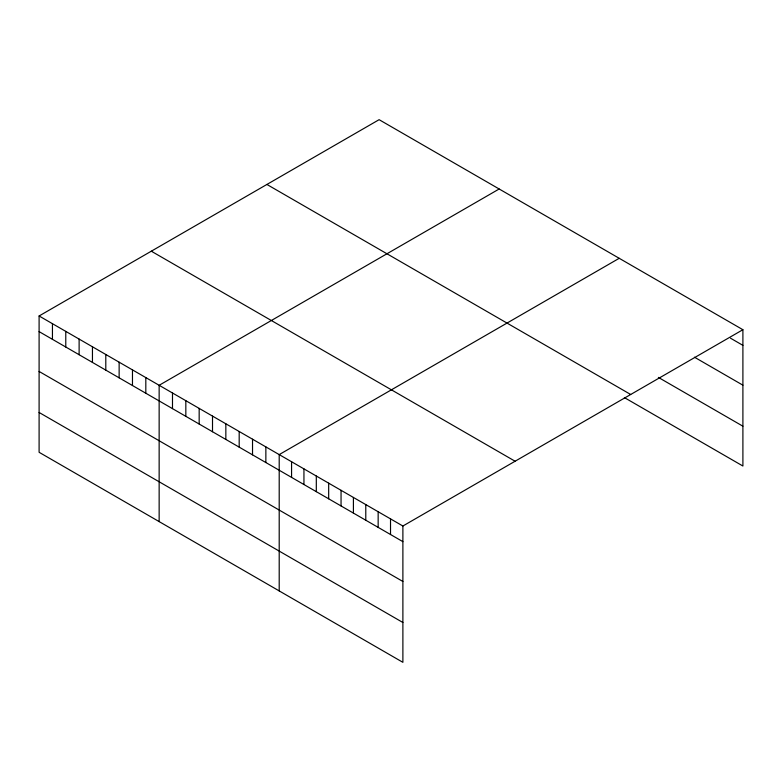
<?xml version="1.0" encoding="UTF-8"?>
<svg xmlns="http://www.w3.org/2000/svg" width="782" height="782" viewBox="0 0 782 782"><rect width="100%" height="100%" fill="white"/><g stroke="black" fill="none" stroke-linecap="round" stroke-linejoin="round"><path stroke-width="1.17" d="M39.1 315.977L402.886 526.012L402.886 662.325L39.1 452.289L39.1 315.977L379.114 119.675L742.9 329.711L742.9 466.023L624.368 397.588M499.16 188.99L159.147 385.291L159.147 521.604M619.207 258.304L279.203 454.606L279.203 590.909M402.886 526.012L742.9 329.711M730.535 338.205L742.9 345.351M694.455 357.198L742.9 385.174M658.376 377.403L742.9 426.2M266.906 184.454L630.693 394.49M151.307 251.198L515.094 461.233M39.1 331.617L402.886 541.652M39.1 371.44L402.886 581.476M39.1 412.466L402.886 622.501M390.521 518.877L390.521 534.517M378.156 511.731L378.156 527.371M365.781 504.586L365.781 520.226M353.415 497.45L353.415 513.09M341.05 490.304L341.05 505.944M328.675 483.168L328.675 498.808M316.309 476.023L316.309 491.663M303.944 468.887L303.944 484.527M291.569 461.742L291.569 477.382M265.86 446.903L265.86 462.543M252.527 439.201L252.527 454.841M239.184 431.498L239.184 447.138M225.842 423.795L225.842 439.435M212.509 416.092L212.509 431.732M199.166 408.39L199.166 424.03M185.833 400.697L185.833 416.337M172.49 392.994L172.49 408.634M145.814 377.589L145.814 393.229M132.471 369.886L132.471 385.526M119.138 362.183L119.138 377.823M105.795 354.49L105.795 370.13M92.452 346.788L92.452 362.428M79.119 339.085L79.119 354.725M65.776 331.382L65.776 347.022M52.443 323.68L52.443 339.32"/></g></svg>
